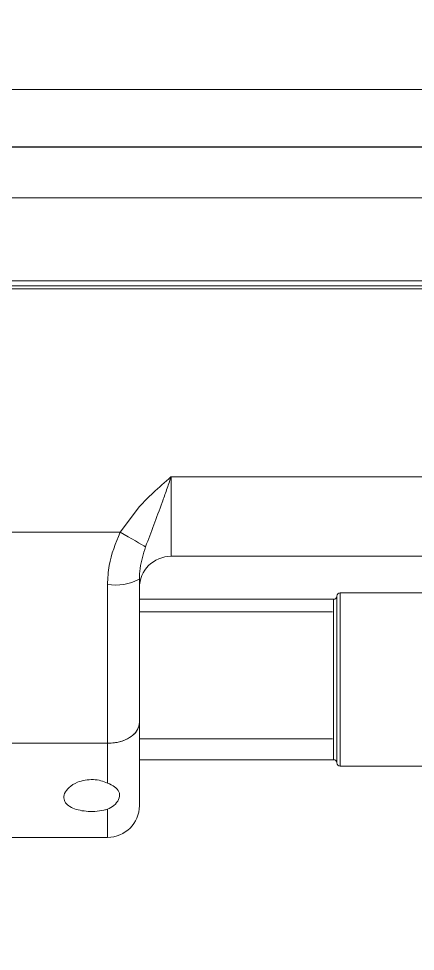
# Model space of a CAD drawing. Header units: inches. Extents: x 0.54 to 10.46, y 0.74 to 7.76.
# Drawn here: x 6.027 to 6.463, y 4.717 to 5.743 of the extents above; entities that cross this region are included whole.
import ezdxf

# ---------------------------------------------------------------- set-up
doc = ezdxf.new("R2010")
doc.units = ezdxf.units.IN
doc.header["$MEASUREMENT"] = 0
doc.layers.add('BG', color=7, linetype='Continuous')
doc.layers.add('MCG-INT-4FT', color=7, linetype='Continuous')

# ---------------------------------------------------------------- blocks, each defined once
blk = doc.blocks.new('block 2')
at = {"layer": 'BG', "true_color": 0xffffff}
h = blk.add_hatch(color=7, dxfattribs=at)
h.dxf.hatch_style = 2
edge = h.paths.add_edge_path()
edge.add_spline(control_points=[(10.296, 0.9061), (10.296, 0.9061), (0.8711, 0.9061), (0.8711, 0.9061), (0.8702, 0.9061), (0.8694, 0.9069), (0.8694, 0.9079), (0.8694, 0.9079), (0.8694, 7.5922), (0.8694, 7.5922), (0.8694, 7.5931), (0.8702, 7.5939), (0.8711, 7.5939), (0.8711, 7.5939), (10.296, 7.5939), (10.296, 7.5939), (10.297, 7.5939), (10.2977, 7.5931), (10.2977, 7.5922), (10.2977, 7.5922), (10.2977, 0.9079), (10.2977, 0.9079), (10.2977, 0.9069), (10.297, 0.9061), (10.296, 0.9061)], knot_values=[0, 0, 0, 0, 1, 1, 1, 2, 2, 2, 3, 3, 3, 4, 4, 4, 5, 5, 5, 6, 6, 6, 7, 7, 7, 8, 8, 8, 8], degree=3, periodic=1)
h.paths.add_polyline_path([(0.8729, 0.9096), (10.2943, 0.9096), (10.2943, 7.5904), (0.8729, 7.5904)])
at = {"layer": 'BG', "lineweight": 0}
blk.add_open_spline([(10.296, 0.9061), (10.296, 0.9061), (0.8711, 0.9061), (0.8711, 0.9061), (0.8702, 0.9061), (0.8694, 0.9069), (0.8694, 0.9079), (0.8694, 0.9079), (0.8694, 7.5922), (0.8694, 7.5922), (0.8694, 7.5931), (0.8702, 7.5939), (0.8711, 7.5939), (0.8711, 7.5939), (10.296, 7.5939), (10.296, 7.5939), (10.297, 7.5939), (10.2977, 7.5931), (10.2977, 7.5922), (10.2977, 7.5922), (10.2977, 0.9079), (10.2977, 0.9079), (10.2977, 0.9069), (10.297, 0.9061), (10.296, 0.9061)], degree=3, knots=[0, 0, 0, 0, 1, 1, 1, 2, 2, 2, 3, 3, 3, 4, 4, 4, 5, 5, 5, 6, 6, 6, 7, 7, 7, 8, 8, 8, 8], dxfattribs=at)
blk = doc.blocks.new('block 62')
at = {"layer": 'BG', "true_color": 0xffffff}
h = blk.add_hatch(color=7, dxfattribs=at)
h.dxf.hatch_style = 2
edge = h.paths.add_edge_path()
edge.add_spline(control_points=[(10.4631, 0.739), (10.4631, 0.739), (0.5369, 0.739), (0.5369, 0.739), (0.5359, 0.739), (0.5352, 0.7398), (0.5352, 0.7407), (0.5352, 0.7407), (0.5352, 7.7593), (0.5352, 7.7593), (0.5352, 7.7602), (0.5359, 7.761), (0.5369, 7.761), (0.5369, 7.761), (10.4631, 7.761), (10.4631, 7.761), (10.4641, 7.761), (10.4648, 7.7602), (10.4648, 7.7593), (10.4648, 7.7593), (10.4648, 0.7407), (10.4648, 0.7407), (10.4648, 0.7398), (10.4641, 0.739), (10.4631, 0.739)], knot_values=[0, 0, 0, 0, 1, 1, 1, 2, 2, 2, 3, 3, 3, 4, 4, 4, 5, 5, 5, 6, 6, 6, 7, 7, 7, 8, 8, 8, 8], degree=3, periodic=1)
h.paths.add_polyline_path([(0.5386, 0.7425), (10.4614, 0.7425), (10.4614, 7.7575), (0.5386, 7.7575)])
at = {"layer": 'BG', "lineweight": 0}
blk.add_open_spline([(10.4631, 0.739), (10.4631, 0.739), (0.5369, 0.739), (0.5369, 0.739), (0.5359, 0.739), (0.5352, 0.7398), (0.5352, 0.7407), (0.5352, 0.7407), (0.5352, 7.7593), (0.5352, 7.7593), (0.5352, 7.7602), (0.5359, 7.761), (0.5369, 7.761), (0.5369, 7.761), (10.4631, 7.761), (10.4631, 7.761), (10.4641, 7.761), (10.4648, 7.7602), (10.4648, 7.7593), (10.4648, 7.7593), (10.4648, 0.7407), (10.4648, 0.7407), (10.4648, 0.7398), (10.4641, 0.739), (10.4631, 0.739)], degree=3, knots=[0, 0, 0, 0, 1, 1, 1, 2, 2, 2, 3, 3, 3, 4, 4, 4, 5, 5, 5, 6, 6, 6, 7, 7, 7, 8, 8, 8, 8], dxfattribs=at)
blk = doc.blocks.new('block 450')
at = {"layer": 'MCG-INT-4FT', "color": 7, "lineweight": 5, "true_color": 0xffffff}
blk.add_lwpolyline([(6.1594, 4.9507), (6.3719, 4.9507)], dxfattribs=at)
blk = doc.blocks.new('block 451')
at = {"layer": 'MCG-INT-4FT', "color": 7, "lineweight": 5, "true_color": 0xffffff}
blk.add_lwpolyline([(6.3719, 5.0906), (6.1594, 5.0906)], dxfattribs=at)
blk = doc.blocks.new('block 452')
at = {"layer": 'MCG-INT-4FT', "color": 7, "lineweight": 5, "true_color": 0xffffff}
blk.add_lwpolyline([(6.7838, 5.6655), (1.6416, 5.6655)], dxfattribs=at)
blk = doc.blocks.new('block 468')
at = {"layer": 'MCG-INT-4FT', "color": 7, "lineweight": 5, "true_color": 0xffffff}
blk.add_open_spline([(6.1244, 4.8424), (6.1437, 4.8424), (6.1594, 4.858), (6.1594, 4.8773)], degree=3, dxfattribs=at)
blk = doc.blocks.new('block 469')
at = {"layer": 'MCG-INT-4FT', "color": 7, "lineweight": 5, "true_color": 0xffffff}
blk.add_lwpolyline([(6.002, 4.8424), (6.1244, 4.8424)], dxfattribs=at)
blk = doc.blocks.new('block 478')
at = {"layer": 'MCG-INT-4FT', "color": 7, "lineweight": 5, "true_color": 0xffffff}
blk.add_lwpolyline([(6.7838, 5.6023), (1.6416, 5.6023)], dxfattribs=at)
blk = doc.blocks.new('block 765')
at = {"layer": 'MCG-INT-4FT', "color": 7, "lineweight": 5, "true_color": 0xffffff}
blk.add_open_spline([(6.1244, 4.946), (6.1283, 4.9462), (6.1323, 4.9465), (6.136, 4.9473), (6.1397, 4.948), (6.1432, 4.9493), (6.1462, 4.9509), (6.1493, 4.9525), (6.1519, 4.9544), (6.154, 4.9565), (6.1561, 4.9587), (6.1577, 4.9611), (6.1585, 4.9635), (6.159, 4.9652), (6.1592, 4.9668), (6.1594, 4.9685)], degree=3, knots=[0, 0, 0, 0, 1, 1, 1, 2, 2, 2, 3, 3, 3, 4, 4, 4, 5, 5, 5, 5], dxfattribs=at)
blk = doc.blocks.new('block 766')
at = {"layer": 'MCG-INT-4FT', "color": 7, "lineweight": 5, "true_color": 0xffffff}
blk.add_lwpolyline([(6.1244, 4.946), (6.002, 4.946)], dxfattribs=at)
blk = doc.blocks.new('block 767')
at = {"layer": 'MCG-INT-4FT', "color": 7, "lineweight": 5, "true_color": 0xffffff}
blk.add_open_spline([(6.1244, 4.8734), (6.1269, 4.8746), (6.1294, 4.8758), (6.1313, 4.8774), (6.1338, 4.8793), (6.1354, 4.8818), (6.1364, 4.8842), (6.1374, 4.8866), (6.1378, 4.8889), (6.1374, 4.8911), (6.1369, 4.8932), (6.1357, 4.8951), (6.1336, 4.8968), (6.1318, 4.8984), (6.1293, 4.8997), (6.1264, 4.9012), (6.1258, 4.9015), (6.1251, 4.9018), (6.1244, 4.9021)], degree=3, knots=[0, 0, 0, 0, 1, 1, 1, 2, 2, 2, 3, 3, 3, 4, 4, 4, 5, 5, 5, 6, 6, 6, 6], dxfattribs=at)
blk = doc.blocks.new('block 768')
at = {"layer": 'MCG-INT-4FT', "color": 7, "lineweight": 5, "true_color": 0xffffff}
blk.add_lwpolyline([(6.1244, 4.9021), (6.1244, 4.946)], dxfattribs=at)
blk = doc.blocks.new('block 769')
at = {"layer": 'MCG-INT-4FT', "color": 7, "lineweight": 5, "true_color": 0xffffff}
blk.add_lwpolyline([(6.1594, 4.9685), (6.1594, 4.8773)], dxfattribs=at)
blk = doc.blocks.new('block 771')
at = {"layer": 'MCG-INT-4FT', "color": 7, "lineweight": 5, "true_color": 0xffffff}
blk.add_open_spline([(6.1244, 4.8734), (6.123, 4.873), (6.1216, 4.8726), (6.1202, 4.8723), (6.1171, 4.8716), (6.1138, 4.8712), (6.1103, 4.871), (6.1071, 4.8709), (6.1039, 4.8709), (6.1008, 4.8712), (6.0977, 4.8715), (6.0947, 4.872), (6.092, 4.8727), (6.0893, 4.8734), (6.0868, 4.8743), (6.0847, 4.8753), (6.0824, 4.8765), (6.0806, 4.8778), (6.0793, 4.8792), (6.0778, 4.8808), (6.0769, 4.8826), (6.0765, 4.8844), (6.0761, 4.8864), (6.0763, 4.8885), (6.0772, 4.8907), (6.0781, 4.893), (6.0798, 4.8953), (6.0822, 4.8974), (6.0846, 4.8995), (6.0876, 4.9015), (6.0913, 4.903), (6.0938, 4.904), (6.0966, 4.9049), (6.0996, 4.9054), (6.1025, 4.9059), (6.1057, 4.9061), (6.1088, 4.906), (6.1116, 4.9059), (6.1144, 4.9055), (6.117, 4.9048), (6.1197, 4.9041), (6.1221, 4.9032), (6.1243, 4.9022), (6.1243, 4.9022), (6.1244, 4.9022), (6.1244, 4.9021)], degree=3, knots=[0, 0, 0, 0, 1, 1, 1, 2, 2, 2, 3, 3, 3, 4, 4, 4, 5, 5, 5, 6, 6, 6, 7, 7, 7, 8, 8, 8, 9, 9, 9, 10, 10, 10, 11, 11, 11, 12, 12, 12, 13, 13, 13, 14, 14, 14, 15, 15, 15, 15], dxfattribs=at)
blk = doc.blocks.new('block 779')
at = {"layer": 'MCG-INT-4FT', "color": 7, "lineweight": 5, "true_color": 0xffffff}
blk.add_open_spline([(6.1944, 5.2393), (6.1943, 5.2392), (6.1943, 5.2391), (6.1943, 5.239), (6.1926, 5.2343), (6.191, 5.2296), (6.1894, 5.2249), (6.1877, 5.2202), (6.1861, 5.2156), (6.1845, 5.2111), (6.1814, 5.2026), (6.1783, 5.1944), (6.1753, 5.1864), (6.1723, 5.1782), (6.1693, 5.1703), (6.1663, 5.1623)], degree=3, knots=[0, 0, 0, 0, 1, 1, 1, 2, 2, 2, 3, 3, 3, 4, 4, 4, 5, 5, 5, 5], dxfattribs=at)
blk = doc.blocks.new('block 780')
at = {"layer": 'MCG-INT-4FT', "color": 7, "lineweight": 5, "true_color": 0xffffff}
blk.add_lwpolyline([(6.1944, 5.2393), (6.1944, 5.1518)], dxfattribs=at)
blk = doc.blocks.new('block 781')
at = {"layer": 'MCG-INT-4FT', "color": 7, "lineweight": 5, "true_color": 0xffffff}
blk.add_open_spline([(6.1944, 5.1518), (6.175, 5.1518), (6.1594, 5.1362), (6.1594, 5.1169)], degree=3, dxfattribs=at)
blk = doc.blocks.new('block 782')
at = {"layer": 'MCG-INT-4FT', "color": 7, "lineweight": 5, "true_color": 0xffffff}
blk.add_open_spline([(6.1663, 5.1623), (6.1638, 5.1544), (6.1614, 5.1465), (6.1603, 5.1385), (6.1597, 5.1346), (6.1596, 5.1306), (6.1594, 5.1267)], degree=3, knots=[0, 0, 0, 0, 1, 1, 1, 2, 2, 2, 2], dxfattribs=at)
blk = doc.blocks.new('block 783')
at = {"layer": 'MCG-INT-4FT', "color": 7, "lineweight": 5, "true_color": 0xffffff}
blk.add_open_spline([(6.1594, 5.2065), (6.1644, 5.2117), (6.1694, 5.2168), (6.1745, 5.2217), (6.1809, 5.2277), (6.1876, 5.2334), (6.1942, 5.2391), (6.1942, 5.2392), (6.1943, 5.2392), (6.1944, 5.2393)], degree=3, knots=[0, 0, 0, 0, 1, 1, 1, 2, 2, 2, 3, 3, 3, 3], dxfattribs=at)
blk = doc.blocks.new('block 784')
at = {"layer": 'MCG-INT-4FT', "color": 7, "lineweight": 5, "true_color": 0xffffff}
blk.add_lwpolyline([(6.1383, 5.1782), (6.1428, 5.1756), (6.1471, 5.1732), (6.1512, 5.1708), (6.1551, 5.1686), (6.1586, 5.1666), (6.1617, 5.1649), (6.1643, 5.1634), (6.1663, 5.1623)], dxfattribs=at)
blk = doc.blocks.new('block 785')
at = {"layer": 'MCG-INT-4FT', "color": 7, "lineweight": 5, "true_color": 0xffffff}
blk.add_lwpolyline([(6.1383, 5.1782), (6.1594, 5.2065)], dxfattribs=at)
blk = doc.blocks.new('block 800')
at = {"layer": 'MCG-INT-4FT', "color": 7, "lineweight": 5, "true_color": 0xffffff}
blk.add_lwpolyline([(6.002, 5.4461), (6.7838, 5.4461)], dxfattribs=at)
blk = doc.blocks.new('block 801')
at = {"layer": 'MCG-INT-4FT', "color": 7, "lineweight": 5, "true_color": 0xffffff}
blk.add_lwpolyline([(6.1944, 5.2393), (6.8765, 5.2393)], dxfattribs=at)
blk = doc.blocks.new('block 802')
at = {"layer": 'MCG-INT-4FT', "color": 7, "lineweight": 5, "true_color": 0xffffff}
blk.add_lwpolyline([(6.002, 5.1782), (6.1383, 5.1782)], dxfattribs=at)
blk = doc.blocks.new('block 804')
at = {"layer": 'MCG-INT-4FT', "color": 7, "lineweight": 5, "true_color": 0xffffff}
blk.add_lwpolyline([(6.8765, 5.1518), (6.1944, 5.1518)], dxfattribs=at)
blk = doc.blocks.new('block 805')
at = {"layer": 'MCG-INT-4FT', "color": 7, "lineweight": 5, "true_color": 0xffffff}
blk.add_open_spline([(6.1244, 5.1207), (6.1364, 5.1188), (6.1487, 5.1209), (6.1594, 5.1267)], degree=3, dxfattribs=at)
blk = doc.blocks.new('block 806')
at = {"layer": 'MCG-INT-4FT', "color": 7, "lineweight": 5, "true_color": 0xffffff}
blk.add_open_spline([(6.1244, 5.1207), (6.1247, 5.1277), (6.125, 5.1348), (6.1262, 5.1417), (6.1283, 5.1541), (6.1333, 5.1662), (6.1383, 5.1782)], degree=3, knots=[0, 0, 0, 0, 1, 1, 1, 2, 2, 2, 2], dxfattribs=at)
blk = doc.blocks.new('block 807')
at = {"layer": 'MCG-INT-4FT', "color": 7, "lineweight": 5, "true_color": 0xffffff}
blk.add_lwpolyline([(6.1244, 4.946), (6.1244, 5.1207)], dxfattribs=at)
blk = doc.blocks.new('block 809')
at = {"layer": 'MCG-INT-4FT', "color": 7, "lineweight": 5, "true_color": 0xffffff}
blk.add_lwpolyline([(6.1594, 5.1267), (6.1594, 4.9685)], dxfattribs=at)
blk = doc.blocks.new('block 810')
at = {"layer": 'MCG-INT-4FT', "color": 7, "lineweight": 5, "true_color": 0xffffff}
blk.add_open_spline([(6.1594, 4.9685), (6.159, 4.966), (6.1586, 4.9634), (6.1574, 4.9611), (6.1562, 4.9587), (6.1542, 4.9564), (6.1517, 4.9544), (6.1492, 4.9524), (6.1462, 4.9507), (6.1429, 4.9494), (6.1395, 4.948), (6.1358, 4.947), (6.132, 4.9465), (6.1295, 4.9462), (6.127, 4.9461), (6.1244, 4.946)], degree=3, knots=[0, 0, 0, 0, 1, 1, 1, 2, 2, 2, 3, 3, 3, 4, 4, 4, 5, 5, 5, 5], dxfattribs=at)
blk = doc.blocks.new('block 866')
at = {"layer": 'MCG-INT-4FT', "color": 7, "lineweight": 5, "true_color": 0xffffff}
blk.add_lwpolyline([(6.7838, 5.4496), (4.7383, 5.4496)], dxfattribs=at)
blk = doc.blocks.new('block 871')
at = {"layer": 'MCG-INT-4FT', "color": 8, "lineweight": 5, "true_color": 0x808080}
blk.add_lwpolyline([(6.1244, 4.8424), (6.1244, 4.8734)], dxfattribs=at)
blk = doc.blocks.new('block 880')
at = {"layer": 'MCG-INT-4FT', "color": 8, "lineweight": 5, "true_color": 0x808080}
blk.add_lwpolyline([(6.7838, 5.5462), (1.6416, 5.5462)], dxfattribs=at)
blk = doc.blocks.new('block 881')
at = {"layer": 'MCG-INT-4FT', "color": 8, "lineweight": 5, "true_color": 0x808080}
blk.add_lwpolyline([(6.7838, 5.602), (1.6416, 5.602)], dxfattribs=at)
blk = doc.blocks.new('block 884')
at = {"layer": 'MCG-INT-4FT', "color": 8, "lineweight": 5, "true_color": 0x808080}
blk.add_lwpolyline([(4.7383, 5.4549), (6.7838, 5.4549)], dxfattribs=at)
blk = doc.blocks.new('block 1323')
at = {"layer": 'MCG-INT-4FT', "color": 7, "lineweight": 5, "true_color": 0xffffff}
blk.add_open_spline([(6.3768, 4.9244), (6.3768, 4.9224), (6.3783, 4.9208), (6.3803, 4.9208)], degree=3, dxfattribs=at)
blk = doc.blocks.new('block 1324')
at = {"layer": 'MCG-INT-4FT', "color": 7, "lineweight": 5, "true_color": 0xffffff}
blk.add_open_spline([(6.3803, 5.1114), (6.3783, 5.1114), (6.3768, 5.1098), (6.3768, 5.1079)], degree=3, dxfattribs=at)
blk = doc.blocks.new('block 1325')
at = {"layer": 'MCG-INT-4FT', "color": 7, "lineweight": 5, "true_color": 0xffffff}
blk.add_lwpolyline([(6.3803, 4.9208), (6.4806, 4.9208)], dxfattribs=at)
blk = doc.blocks.new('block 1326')
at = {"layer": 'MCG-INT-4FT', "color": 7, "lineweight": 5, "true_color": 0xffffff}
blk.add_lwpolyline([(6.4858, 5.1114), (6.3803, 5.1114)], dxfattribs=at)
blk = doc.blocks.new('block 1327')
at = {"layer": 'MCG-INT-4FT', "color": 7, "lineweight": 5, "true_color": 0xffffff}
blk.add_open_spline([(6.3768, 4.9244), (6.3768, 4.9263), (6.3752, 4.9279), (6.3732, 4.9279)], degree=3, dxfattribs=at)
blk = doc.blocks.new('block 1328')
at = {"layer": 'MCG-INT-4FT', "color": 7, "lineweight": 5, "true_color": 0xffffff}
blk.add_open_spline([(6.3732, 5.1044), (6.3752, 5.1044), (6.3768, 5.1059), (6.3768, 5.1079)], degree=3, dxfattribs=at)
blk = doc.blocks.new('block 1329')
at = {"layer": 'MCG-INT-4FT', "color": 7, "lineweight": 5, "true_color": 0xffffff}
blk.add_lwpolyline([(6.1594, 4.9279), (6.3732, 4.9279)], dxfattribs=at)
blk = doc.blocks.new('block 1330')
at = {"layer": 'MCG-INT-4FT', "color": 7, "lineweight": 5, "true_color": 0xffffff}
blk.add_lwpolyline([(6.3732, 5.1044), (6.1594, 5.1044)], dxfattribs=at)
blk = doc.blocks.new('block 1456')
at = {"layer": 'MCG-INT-4FT', "color": 7, "lineweight": 5, "true_color": 0xffffff}
blk.add_lwpolyline([(6.3768, 5.1079), (6.3768, 4.9244)], dxfattribs=at)
blk = doc.blocks.new('block 1508')
at = {"layer": 'MCG-INT-4FT', "color": 8, "lineweight": 5, "true_color": 0x808080}
blk.add_lwpolyline([(6.3803, 5.1114), (6.3803, 4.9208)], dxfattribs=at)
blk = doc.blocks.new('block 1511')
at = {"layer": 'MCG-INT-4FT', "color": 8, "lineweight": 5, "true_color": 0x808080}
blk.add_lwpolyline([(6.3732, 4.9279), (6.3732, 5.1044)], dxfattribs=at)

msp = doc.modelspace()

# ---------------------------------------------------------------- block references
at = {"layer": 'BG'}
for name in ['block 62', 'block 2']:
    msp.add_blockref(name, (0, 0), dxfattribs=at)
at = {"layer": 'MCG-INT-4FT'}
for name in ['block 452', 'block 478', 'block 881', 'block 880', 'block 884', 'block 866', 'block 800', 'block 783', 'block 779', 'block 780', 'block 801', 'block 785', 'block 802', 'block 806', 'block 784', 'block 782', 'block 781', 'block 804', 'block 805', 'block 809', 'block 807', 'block 1330', 'block 1328', 'block 1511', 'block 1324', 'block 1456', 'block 1326', 'block 1508', 'block 451', 'block 765', 'block 810', 'block 769', 'block 450', 'block 766', 'block 768', 'block 1329', 'block 1327', 'block 1323', 'block 1325', 'block 771', 'block 767', 'block 468', 'block 871', 'block 469']:
    msp.add_blockref(name, (0, 0), dxfattribs=at)

doc.saveas('drawing.dxf')
